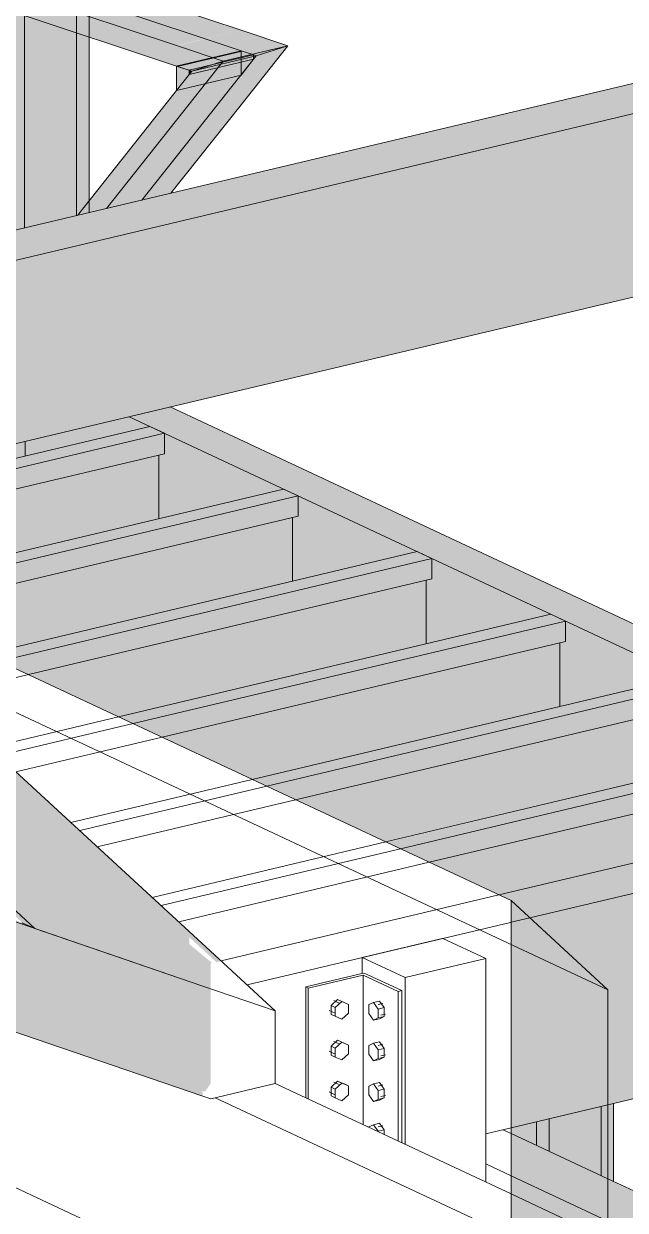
# Model space of a CAD drawing. Header units: inches. Extents: x -8719 to -3484, y -2874 to 4085.
# Drawn here: x -6684.4 to -6642.7, y -2167.9 to -2085.6 of the extents above; entities that cross this region are included whole.
import ezdxf

# ---------------------------------------------------------------- set-up
doc = ezdxf.new("R2010")
doc.units = ezdxf.units.IN
doc.header["$MEASUREMENT"] = 0
for name, color, linetype, lineweight in [('A-GLAZ-CWMG', 51, 'Continuous', 9), ('I-WALL', 2, 'Continuous', 13), ('S-BEAM', 12, 'Continuous', 9), ('S-BEAM-1', 63, 'Continuous', 9), ('S-BEAM-2', 143, 'Continuous', 9), ('S-BEAM-3', 193, 'Continuous', 9), ('S-COLS', 52, 'Continuous', 9), ('S-FSTN', 2, 'Continuous', 9)]:
    doc.layers.add(name, color=color, linetype=linetype, lineweight=lineweight)
doc.layers.add('A-GLAZ-CWMG-1', color=13, linetype='Continuous', lineweight=9, transparency=0.4)
doc.layers.add('I-WALL-1', color=2, linetype='Continuous', lineweight=13, transparency=0.4)

# ---------------------------------------------------------------- blocks, each defined once
blk = doc.blocks.new('Dimension Lumber - GLULAM - 5_125 in_ x 15 in_-2000023-STRUCTURAL - 3D')
at = {"layer": 'S-BEAM-1'}
h = blk.add_hatch(color=256, dxfattribs=at)
h.paths.add_polyline_path([(-5296.228, -2238.933), (-5292.053, -2237.943), (-5338.313, -2216.301), (-5342.487, -2217.292), (-5307.236, -2233.783)], flags=0)
h.paths.add_polyline_path([(-5365.687, -2206.438), (-5361.512, -2205.448), (-5446.357, -2165.755), (-5446.357, -2168.699), (-5377.361, -2200.977)], flags=0)
at = {"layer": 'S-BEAM'}
for p, q in [((-5453.077, -2162.611), (-5453.635, -2162.35)), ((-5446.357, -2165.755), (-5453.077, -2162.611)), ((-5454.837, -2164.731), (-5453.077, -2165.555)), ((-5453.077, -2165.555), (-5446.357, -2168.699)), ((-5361.512, -2205.448), (-5446.357, -2165.755))]:
    blk.add_line(p, q, dxfattribs=at)
blk = doc.blocks.new('Dimension Lumber - GLULAM - 5_125 in_ x 13_5 in_-2274259-STRUCTURAL - 3D')
at = {"layer": 'S-BEAM-1'}
h = blk.add_hatch(color=256, dxfattribs=at)
h.paths.add_polyline_path([(-5527.678, -2111.549), (-5527.171, -2111.429), (-5528.982, -2109.763), (-5530.651, -2110.159)], flags=0)
h.paths.add_polyline_path([(-5518.139, -2109.286), (-5373.875, -2075.063), (-5376.848, -2073.672), (-5519.95, -2107.62)], flags=0)
h = blk.add_hatch(color=256, dxfattribs=at)
h.paths.add_polyline_path([(-5507.142, -2119.406), (-5373.875, -2087.792), (-5373.875, -2075.063), (-5518.139, -2109.286), (-5510.033, -2116.746)], flags=0)
h.paths.add_polyline_path([(-5526.38, -2112.156), (-5527.171, -2111.429), (-5527.678, -2111.549)], flags=0)
at = {"layer": 'S-BEAM'}
for p, q in [((-5376.848, -2073.672), (-5519.95, -2107.62)), ((-5518.139, -2109.286), (-5373.875, -2075.063)), ((-5373.875, -2087.792), (-5507.142, -2119.406))]:
    blk.add_line(p, q, dxfattribs=at)
blk = doc.blocks.new('Rectangular Mullion - Stud - Base_Head-1967571-STRUCTURAL - 3D')
at = {"layer": 'A-GLAZ-CWMG-1'}
for points in [[(-5476.31, -2087.115), (-5471.829, -2086.052), (-5483.247, -2082.257), (-5483.175, -2083.7), (-5482.377, -2083.966), (-5482.377, -2085.098), (-5479.507, -2086.052)], [(-5476.31, -2088.534), (-5476.239, -2088.517), (-5476.31, -2087.115), (-5482.377, -2085.098), (-5482.377, -2086.517), (-5476.943, -2088.323)], [(-5476.239, -2088.517), (-5471.758, -2087.471), (-5471.829, -2086.052), (-5476.309, -2087.132), (-5476.255, -2088.195)]]:
    blk.add_hatch(color=256, dxfattribs=at).paths.add_polyline_path(points, flags=0)
at = {"layer": 'A-GLAZ-CWMG'}
for p, q in [((-5471.829, -2086.052), (-5483.247, -2082.257)), ((-5487.727, -2083.32), (-5476.31, -2087.115)), ((-5483.175, -2083.7), (-5474.321, -2086.643)), ((-5487.655, -2084.763), (-5476.237, -2088.558)), ((-5474.321, -2086.643), (-5471.757, -2087.495))]:
    blk.add_line(p, q, dxfattribs=at)
blk = doc.blocks.new('Rectangular Mullion - Stud - Vertical-1967713-STRUCTURAL - 3D')
at = {"layer": 'A-GLAZ-CWMG-1'}
for points in [[(-5476.31, -2090.226), (-5471.802, -2089.129), (-5470.959, -2088.066), (-5475.439, -2089.129), (-5476.237, -2090.135)], [(-5475.439, -2088.823), (-5473.87, -2088.451), (-5472.519, -2088.066), (-5471.072, -2087.723), (-5471.829, -2087.512), (-5476.237, -2088.558), (-5475.552, -2088.786)], [(-5475.237, -2088.884), (-5470.959, -2087.869), (-5470.959, -2087.76), (-5474.208, -2088.558), (-5475.046, -2088.823)], [(-5473.87, -2088.451), (-5470.959, -2087.76), (-5471.072, -2087.723), (-5473.061, -2088.195)], [(-5476.237, -2088.558), (-5476.28, -2088.527), (-5476.31, -2088.534)], [(-5476.31, -2090.226), (-5475.439, -2089.129), (-5475.439, -2088.823), (-5476.31, -2088.575), (-5476.31, -2089.962)], [(-5475.439, -2089.129), (-5475.249, -2088.887), (-5475.439, -2088.823), (-5475.439, -2088.948)]]:
    blk.add_hatch(color=256, dxfattribs=at).paths.add_polyline_path(points, flags=0)
h = blk.add_hatch(color=256, dxfattribs=at)
h.paths.add_polyline_path([(-5475.439, -2089.129), (-5470.959, -2088.066), (-5470.959, -2087.869), (-5475.249, -2088.889)], flags=0)
h.paths.add_polyline_path([(-5475.249, -2088.887), (-5475.046, -2088.823), (-5474.322, -2088.558), (-5475.439, -2088.823)], flags=0)
at = {"layer": 'A-GLAZ-CWMG'}
for p, q in [((-5476.239, -2088.517), (-5471.829, -2087.471)), ((-5471.757, -2087.495), (-5476.237, -2088.558)), ((-5475.439, -2089.129), (-5470.959, -2088.066)), ((-5470.959, -2087.76), (-5473.87, -2088.451)), ((-5471.829, -2087.471), (-5471.757, -2087.495)), ((-5471.829, -2087.512), (-5471.829, -2087.903)), ((-5471.829, -2087.903), (-5471.829, -2088.075)), ((-5470.959, -2088.066), (-5471.829, -2089.163)), ((-5471.829, -2088.075), (-5471.829, -2089.163)), ((-5471.757, -2087.495), (-5471.072, -2087.723)), ((-5471.072, -2087.723), (-5470.959, -2087.76)), ((-5470.959, -2087.869), (-5470.959, -2087.76)), ((-5470.959, -2088.066), (-5470.959, -2087.869)), ((-5476.31, -2088.534), (-5476.239, -2088.517)), ((-5476.237, -2088.558), (-5476.31, -2088.534)), ((-5476.31, -2088.534), (-5476.31, -2090.226)), ((-5475.439, -2088.823), (-5476.237, -2088.558)), ((-5473.874, -2088.452), (-5475.439, -2088.823)), ((-5475.439, -2088.823), (-5475.439, -2089.129)), ((-5476.31, -2090.226), (-5475.439, -2089.129)), ((-5471.829, -2089.163), (-5476.31, -2090.226))]:
    blk.add_line(p, q, dxfattribs=at)
blk = doc.blocks.new('Rectangular Mullion - Stud - Vertical-1967714-STRUCTURAL - 3D')
at = {"layer": 'A-GLAZ-CWMG-1'}
for points in [[(-5486.857, -2085.028), (-5482.377, -2083.966), (-5483.247, -2083.717), (-5487.655, -2084.763)], [(-5487.655, -2084.763), (-5487.657, -2084.722), (-5487.727, -2084.739)], [(-5487.727, -2099.976), (-5486.857, -2099.769), (-5486.857, -2085.028), (-5487.727, -2084.78), (-5487.727, -2094.999)], [(-5486.857, -2099.769), (-5483.189, -2098.899), (-5482.377, -2097.875), (-5482.377, -2086.517), (-5486.857, -2085.028), (-5486.857, -2094.943)]]:
    blk.add_hatch(color=256, dxfattribs=at).paths.add_polyline_path(points, flags=0)
h = blk.add_hatch(color=256, dxfattribs=at)
h.paths.add_polyline_path([(-5483.189, -2098.899), (-5482.377, -2098.707), (-5482.377, -2097.875), (-5482.548, -2098.091)], flags=0)
h.paths.add_polyline_path([(-5482.377, -2086.517), (-5482.377, -2083.966), (-5486.857, -2085.028), (-5482.548, -2086.46)], flags=0)
at = {"layer": 'A-GLAZ-CWMG'}
for p, q in [((-5487.657, -2084.722), (-5483.247, -2083.676)), ((-5483.175, -2083.7), (-5487.655, -2084.763)), ((-5482.377, -2083.966), (-5486.857, -2085.028)), ((-5483.247, -2083.676), (-5483.175, -2083.7)), ((-5483.247, -2083.717), (-5483.247, -2086.228)), ((-5483.175, -2083.7), (-5482.377, -2083.966)), ((-5482.377, -2086.517), (-5482.377, -2083.966)), ((-5487.727, -2084.739), (-5487.657, -2084.722)), ((-5487.655, -2084.763), (-5487.727, -2084.739)), ((-5487.727, -2084.739), (-5487.727, -2099.976)), ((-5486.857, -2085.028), (-5487.655, -2084.763)), ((-5486.857, -2085.028), (-5486.857, -2099.769)), ((-5483.247, -2086.228), (-5483.247, -2098.913)), ((-5482.377, -2097.875), (-5482.377, -2086.517)), ((-5482.377, -2098.707), (-5482.377, -2097.875))]:
    blk.add_line(p, q, dxfattribs=at)
blk = doc.blocks.new('Rectangular Mullion - Stud - Vertical-1967717-STRUCTURAL - 3D')
at = {"layer": 'A-GLAZ-CWMG-1'}
for points in [[(-5471.829, -2091.228), (-5468.58, -2087.132), (-5470.959, -2087.869), (-5470.959, -2088.066), (-5471.829, -2089.163), (-5474.292, -2089.747), (-5474.926, -2090.547), (-5472.463, -2089.962), (-5472.331, -2090.226)], [(-5476.943, -2091.025), (-5474.926, -2090.547), (-5474.292, -2089.747), (-5476.31, -2090.226)]]:
    blk.add_hatch(color=256, dxfattribs=at).paths.add_polyline_path(points, flags=0)
at = {"layer": 'A-GLAZ-CWMG'}
for p, q in [((-5468.58, -2087.132), (-5473.061, -2088.195)), ((-5468.58, -2087.132), (-5471.829, -2091.228)), ((-5470.767, -2087.824), (-5468.58, -2087.132)), ((-5473.061, -2088.195), (-5476.31, -2092.29)), ((-5475.247, -2088.887), (-5470.767, -2087.824)), ((-5473.061, -2088.195), (-5475.247, -2088.887)), ((-5472.463, -2089.962), (-5470.767, -2087.824)), ((-5475.247, -2088.887), (-5476.943, -2091.025))]:
    blk.add_line(p, q, dxfattribs=at)
blk = doc.blocks.new('Rectangular Mullion - Stud - Vertical-1967718-STRUCTURAL - 3D')
at = {"layer": 'A-GLAZ-CWMG-1'}
for points in [[(-5476.31, -2092.29), (-5471.829, -2091.228), (-5472.463, -2089.962), (-5476.943, -2091.025), (-5476.842, -2091.228)], [(-5482.377, -2098.707), (-5481.172, -2098.421), (-5476.31, -2092.29), (-5476.943, -2091.025), (-5482.377, -2097.875)], [(-5481.172, -2098.421), (-5476.692, -2097.358), (-5471.829, -2091.228), (-5476.31, -2092.29), (-5476.943, -2093.09)]]:
    blk.add_hatch(color=256, dxfattribs=at).paths.add_polyline_path(points, flags=0)
at = {"layer": 'A-GLAZ-CWMG'}
for p, q in [((-5473.847, -2091.706), (-5472.463, -2089.962)), ((-5476.943, -2091.025), (-5483.189, -2098.899)), ((-5471.829, -2091.228), (-5476.692, -2097.358)), ((-5476.31, -2092.29), (-5481.172, -2098.421)), ((-5478.709, -2097.837), (-5473.847, -2091.706))]:
    blk.add_line(p, q, dxfattribs=at)
blk = doc.blocks.new('Rectangular Mullion - Stud - Base_Head-1967578-STRUCTURAL - 3D')
at = {"layer": 'A-GLAZ-CWMG-1'}
for points in [[(-5471.072, -2087.723), (-5468.632, -2087.115), (-5471.829, -2086.052), (-5471.757, -2087.495), (-5471.314, -2087.642)], [(-5470.959, -2087.869), (-5470.568, -2087.76), (-5468.58, -2087.132), (-5471.072, -2087.723), (-5470.959, -2087.76)]]:
    blk.add_hatch(color=256, dxfattribs=at).paths.add_polyline_path(points, flags=0)
at = {"layer": 'A-GLAZ-CWMG'}
for p, q in [((-5468.58, -2087.132), (-5471.829, -2086.052)), ((-5476.31, -2087.115), (-5473.061, -2088.195)), ((-5473.061, -2088.195), (-5468.58, -2087.132)), ((-5468.58, -2087.132), (-5470.769, -2087.824)), ((-5475.249, -2088.887), (-5473.061, -2088.195)), ((-5470.769, -2087.824), (-5475.247, -2088.886)), ((-5471.757, -2087.495), (-5471.072, -2087.723)), ((-5471.072, -2087.723), (-5470.769, -2087.824)), ((-5476.237, -2088.558), (-5475.249, -2088.887))]:
    blk.add_line(p, q, dxfattribs=at)
blk = doc.blocks.new('Rectangular Mullion - Stud - Vertical-V227-STRUCTURAL - 3D')
at = {"layer": 'A-GLAZ-CWMG-1'}
h = blk.add_hatch(color=256, dxfattribs=at)
h.paths.add_polyline_path([(-5449.621, -2226.35), (-5446.357, -2225.575), (-5446.357, -2182.96), (-5449.621, -2181.485), (-5449.621, -2225.073)], flags=0)
h.paths.add_polyline_path([(-5446.357, -2165.755), (-5446.357, -2160.623), (-5450.439, -2161.592), (-5450.439, -2163.846), (-5446.753, -2165.57)], flags=0)
h = blk.add_hatch(color=256, dxfattribs=at)
h.paths.add_polyline_path([(-5446.357, -2225.575), (-5445.958, -2225.481), (-5445.958, -2183.146), (-5446.357, -2182.96), (-5446.357, -2225.293)], flags=0)
h.paths.add_polyline_path([(-5445.958, -2165.942), (-5445.958, -2160.529), (-5446.357, -2160.623), (-5446.357, -2165.755)], flags=0)
for points in [[(-5450.439, -2163.846), (-5450.439, -2161.592), (-5451.309, -2161.798), (-5451.309, -2163.439)], [(-5451.309, -2226.75), (-5450.439, -2226.544), (-5450.439, -2181.679), (-5451.309, -2181.885), (-5451.309, -2226.135)], [(-5450.439, -2226.544), (-5449.621, -2226.35), (-5449.621, -2181.485), (-5450.439, -2181.679), (-5450.439, -2225.073)]]:
    blk.add_hatch(color=256, dxfattribs=at).paths.add_polyline_path(points, flags=0)
at = {"layer": 'A-GLAZ-CWMG'}
for p, q in [((-5445.958, -2165.942), (-5445.958, -2160.529)), ((-5446.828, -2160.735), (-5446.828, -2165.534)), ((-5451.309, -2161.798), (-5451.309, -2163.439)), ((-5450.439, -2161.592), (-5450.439, -2163.846)), ((-5451.309, -2181.885), (-5451.309, -2226.75)), ((-5450.439, -2181.679), (-5450.439, -2226.544)), ((-5446.828, -2182.739), (-5446.828, -2225.687)), ((-5445.958, -2225.481), (-5445.958, -2183.146))]:
    blk.add_line(p, q, dxfattribs=at)
blk = doc.blocks.new('LVL-Laminated Veneer Lumber - _2_-1 3_4_ x 9 1_2_ LVL-2071337-STRUCTURAL - 3D')
at = {"layer": 'S-BEAM-1'}
h = blk.add_hatch(color=256, dxfattribs=at)
h.paths.add_polyline_path([(-5418.374, -2149.061), (-5418.374, -2142.932), (-5418.773, -2143.026), (-5418.773, -2148.874), (-5418.477, -2149.012)], flags=0)
h.paths.add_polyline_path([(-5431.135, -2141.656), (-5422.471, -2139.601), (-5430.736, -2135.734), (-5430.736, -2137.148), (-5431.135, -2137.243), (-5431.135, -2141.517)], flags=0)
h.paths.add_polyline_path([(-5421.854, -2141.627), (-5419.389, -2141.043), (-5421.455, -2140.076), (-5421.455, -2141.49), (-5421.854, -2141.585)], flags=0)
h.paths.add_polyline_path([(-5440.416, -2137.315), (-5431.751, -2135.259), (-5440.017, -2131.392), (-5440.017, -2132.806), (-5440.416, -2132.901), (-5440.416, -2136.726)], flags=0)
h.paths.add_polyline_path([(-5449.697, -2132.973), (-5441.032, -2130.917), (-5449.298, -2127.05), (-5449.298, -2128.465), (-5449.697, -2128.559), (-5449.697, -2132.384)], flags=0)
h.paths.add_polyline_path([(-5458.978, -2128.631), (-5450.313, -2126.575), (-5458.579, -2122.708), (-5458.579, -2124.123), (-5458.978, -2124.217), (-5458.978, -2128.042)], flags=0)
h.paths.add_polyline_path([(-5468.259, -2124.289), (-5459.594, -2122.233), (-5467.86, -2118.366), (-5467.86, -2119.781), (-5468.259, -2119.875), (-5468.259, -2123.7)], flags=0)
h.paths.add_polyline_path([(-5477.54, -2119.947), (-5468.875, -2117.892), (-5477.141, -2114.025), (-5477.141, -2115.439), (-5477.54, -2115.534), (-5477.54, -2119.359)], flags=0)
h.paths.add_polyline_path([(-5486.821, -2115.605), (-5478.156, -2113.55), (-5479.602, -2112.873), (-5486.821, -2114.586), (-5486.821, -2115.017)], flags=0)
blk.add_hatch(color=256, dxfattribs=at).paths.add_polyline_path([(-5418.374, -2141.517), (-5415.523, -2140.841), (-5476.751, -2112.197), (-5479.602, -2112.873), (-5418.773, -2141.331)], flags=0)
at = {"layer": 'S-BEAM'}
for p, q in [((-5479.602, -2112.873), (-5418.374, -2141.517)), ((-5415.523, -2140.841), (-5476.751, -2112.197))]:
    blk.add_line(p, q, dxfattribs=at)
blk = doc.blocks.new('Dimension Lumber - GLULAM - 5_125 in_ x 15 in_-2273031-STRUCTURAL - 3D')
at = {"layer": 'S-BEAM-1'}
h = blk.add_hatch(color=256, dxfattribs=at)
h.paths.add_polyline_path([(-5619.809, -2187.51), (-5619.809, -2185.414), (-5622.782, -2186.119)], flags=0)
h.paths.add_polyline_path([(-5611.236, -2185.476), (-5539.977, -2168.572), (-5540.839, -2166.68), (-5611.236, -2183.38), (-5611.236, -2184.818)], flags=0)
h.paths.add_polyline_path([(-5451.775, -2147.648), (-5431.285, -2142.787), (-5434.258, -2141.396), (-5453.913, -2146.059), (-5453.077, -2146.45)], flags=0)
h = blk.add_hatch(color=256, dxfattribs=at)
h.paths.add_polyline_path([(-5603.609, -2197.928), (-5534.113, -2181.442), (-5539.977, -2168.572), (-5611.236, -2185.476), (-5611.236, -2186.478), (-5610.136, -2186.217), (-5609.954, -2186.302), (-5609.954, -2195.871), (-5604.226, -2194.512), (-5603.211, -2194.987), (-5603.211, -2196.401), (-5603.609, -2196.496)], flags=0)
h.paths.add_polyline_path([(-5446.357, -2160.623), (-5431.285, -2157.048), (-5431.285, -2142.787), (-5451.775, -2147.648), (-5446.357, -2152.634)], flags=0)
at = {"layer": 'S-BEAM'}
for p, q in [((-5434.258, -2141.396), (-5453.913, -2146.059)), ((-5451.775, -2147.648), (-5431.285, -2142.787)), ((-5453.913, -2146.059), (-5473.207, -2150.636)), ((-5471.396, -2152.302), (-5453.12, -2147.967)), ((-5453.077, -2147.957), (-5451.775, -2147.648)), ((-5431.285, -2157.048), (-5446.357, -2160.623)), ((-5446.357, -2160.623), (-5453.077, -2162.218)), ((-5453.077, -2162.218), (-5454.837, -2162.635))]:
    blk.add_line(p, q, dxfattribs=at)
blk = doc.blocks.new('Plywood Web Joist - 9 1_2_ TJI110 _ 16_ O_C_-2020597-STRUCTURAL - 3D')
at = {"layer": 'S-BEAM-2'}
h = blk.add_hatch(color=256, dxfattribs=at)
h.paths.add_polyline_path([(-5666.198, -2157.417), (-5659.854, -2152.24), (-5666.198, -2153.745), (-5666.198, -2156.845)], flags=0)
h.paths.add_polyline_path([(-5650.415, -2154.414), (-5643.135, -2152.687), (-5643.135, -2148.474), (-5646.282, -2151.042)], flags=0)
h.paths.add_polyline_path([(-5630.32, -2149.647), (-5627.101, -2148.884), (-5627.101, -2145.158), (-5628.254, -2146.765)], flags=0)
h.paths.add_polyline_path([(-5638.723, -2148.459), (-5637.659, -2146.975), (-5638.723, -2147.227)], flags=0)
h.paths.add_polyline_path([(-5622.689, -2147.837), (-5619.809, -2147.154), (-5619.809, -2142.74), (-5622.689, -2143.423), (-5622.689, -2145.445)], flags=0)
h.paths.add_polyline_path([(-5611.236, -2145.12), (-5611.068, -2145.08), (-5611.068, -2140.666), (-5611.236, -2140.706), (-5611.236, -2142.728)], flags=0)
h.paths.add_polyline_path([(-5606.655, -2144.033), (-5605.719, -2143.811), (-5602.69, -2141.34), (-5605.247, -2139.286), (-5606.655, -2139.62), (-5606.655, -2141.642)], flags=0)
h.paths.add_polyline_path([(-5601.095, -2140.038), (-5598.093, -2137.588), (-5602.764, -2138.697), (-5601.843, -2139.436)], flags=0)
h.paths.add_polyline_path([(-5582.218, -2138.236), (-5579.068, -2137.489), (-5579.068, -2133.075), (-5581.027, -2133.54), (-5585.119, -2136.879)], flags=0)
h.paths.add_polyline_path([(-5573.718, -2136.22), (-5567.65, -2134.78), (-5567.65, -2130.367), (-5573.718, -2131.806), (-5573.718, -2133.828)], flags=0)
h.paths.add_polyline_path([(-5562.3, -2133.511), (-5559.276, -2132.794), (-5562.3, -2131.379)], flags=0)
h.paths.add_polyline_path([(-5505.212, -2119.968), (-5499.145, -2118.529), (-5499.145, -2117.509), (-5505.212, -2118.949), (-5505.212, -2119.813)], flags=0)
h.paths.add_polyline_path([(-5492.173, -2116.875), (-5486.821, -2115.605), (-5486.821, -2114.586), (-5491.177, -2115.619), (-5492.07, -2116.746)], flags=0)
at = {"layer": 'S-BEAM'}
blk.add_line((-5486.821, -2114.586), (-5486.821, -2115.605), dxfattribs=at)
blk = doc.blocks.new('Plywood Web Joist - 9 1_2_ TJI110 _ 16_ O_C_-V239-STRUCTURAL - 3D')
at = {"layer": 'S-BEAM-2'}
h = blk.add_hatch(color=256, dxfattribs=at)
h.paths.add_polyline_path([(-5651.651, -2155.423), (-5643.135, -2153.403), (-5643.135, -2152.687), (-5650.415, -2154.414)], flags=0)
h.paths.add_polyline_path([(-5630.938, -2150.51), (-5627.101, -2149.599), (-5627.101, -2148.884), (-5630.32, -2149.647), (-5630.474, -2149.862)], flags=0)
h.paths.add_polyline_path([(-5622.689, -2148.553), (-5619.809, -2147.869), (-5619.809, -2147.154), (-5622.689, -2147.837)], flags=0)
h.paths.add_polyline_path([(-5611.236, -2145.836), (-5611.068, -2145.796), (-5611.068, -2145.08), (-5611.236, -2145.12)], flags=0)
h.paths.add_polyline_path([(-5606.655, -2144.575), (-5605.719, -2143.811), (-5606.655, -2144.033)], flags=0)
h.paths.add_polyline_path([(-5589.89, -2140.772), (-5579.068, -2138.205), (-5579.068, -2137.489), (-5588.653, -2139.763)], flags=0)
h.paths.add_polyline_path([(-5573.718, -2136.935), (-5567.65, -2135.496), (-5567.65, -2134.78), (-5573.718, -2136.22)], flags=0)
h.paths.add_polyline_path([(-5562.3, -2134.227), (-5558.261, -2133.268), (-5559.276, -2132.794), (-5562.3, -2133.511)], flags=0)
h.paths.add_polyline_path([(-5505.212, -2120.684), (-5499.37, -2119.298), (-5499.145, -2119.014), (-5499.145, -2118.529), (-5505.212, -2120.016)], flags=0)
h.paths.add_polyline_path([(-5492.872, -2117.757), (-5477.141, -2114.025), (-5478.156, -2113.55), (-5492.173, -2116.875)], flags=0)
h = blk.add_hatch(color=256, dxfattribs=at)
h.paths.add_polyline_path([(-5654.095, -2157.417), (-5643.312, -2154.859), (-5643.135, -2154.613), (-5643.135, -2153.403), (-5651.651, -2155.423), (-5653.202, -2156.689)], flags=0)
h.paths.add_polyline_path([(-5632.16, -2152.214), (-5627.101, -2151.014), (-5627.101, -2149.599), (-5630.938, -2150.51), (-5631.713, -2151.591)], flags=0)
h.paths.add_polyline_path([(-5622.689, -2149.967), (-5619.809, -2149.284), (-5619.809, -2147.869), (-5622.689, -2148.553), (-5622.689, -2149.45)], flags=0)
h.paths.add_polyline_path([(-5611.236, -2147.25), (-5611.068, -2147.21), (-5611.068, -2145.796), (-5611.236, -2145.836), (-5611.236, -2146.733)], flags=0)
h.paths.add_polyline_path([(-5590.622, -2142.36), (-5584.054, -2140.802), (-5584.054, -2139.387), (-5589.89, -2140.772), (-5590.622, -2141.369), (-5590.622, -2141.843)], flags=0)
h.paths.add_polyline_path([(-5579.197, -2139.649), (-5579.068, -2139.619), (-5579.068, -2138.205), (-5581.203, -2138.711), (-5579.59, -2139.466)], flags=0)
h.paths.add_polyline_path([(-5572.365, -2138.029), (-5567.65, -2136.91), (-5567.65, -2135.496), (-5573.718, -2136.935), (-5573.718, -2137.396), (-5573.098, -2137.686)], flags=0)
h.paths.add_polyline_path([(-5562.3, -2135.641), (-5556.255, -2134.207), (-5558.261, -2133.268), (-5562.3, -2134.227), (-5562.3, -2135.124)], flags=0)
h.paths.add_polyline_path([(-5504.421, -2121.911), (-5500.752, -2121.04), (-5499.37, -2119.298), (-5505.212, -2120.684), (-5505.212, -2121.183), (-5504.868, -2121.5)], flags=0)
h.paths.add_polyline_path([(-5494.254, -2119.499), (-5477.141, -2115.439), (-5477.141, -2114.025), (-5492.872, -2117.757), (-5494.143, -2119.359)], flags=0)
h = blk.add_hatch(color=256, dxfattribs=at)
h.paths.add_polyline_path([(-5662.866, -2165.346), (-5659.169, -2164.468), (-5659.169, -2161.557), (-5661.197, -2163.212), (-5662.534, -2164.921)], flags=0)
h.paths.add_polyline_path([(-5654.757, -2163.422), (-5648.364, -2161.905), (-5643.312, -2154.859), (-5654.095, -2157.417), (-5654.757, -2157.957), (-5654.757, -2162.497)], flags=0)
h.paths.add_polyline_path([(-5637.212, -2159.26), (-5627.101, -2156.861), (-5627.101, -2151.014), (-5632.16, -2152.214), (-5636.805, -2158.693)], flags=0)
h.paths.add_polyline_path([(-5622.689, -2155.814), (-5619.809, -2155.131), (-5619.809, -2149.284), (-5622.689, -2149.967), (-5622.689, -2154.889)], flags=0)
h.paths.add_polyline_path([(-5602.437, -2151.01), (-5595.034, -2149.254), (-5595.034, -2147.493), (-5596.592, -2146.241), (-5599.363, -2148.502)], flags=0)
h.paths.add_polyline_path([(-5611.236, -2148.313), (-5611.068, -2148.176), (-5611.068, -2147.21), (-5611.236, -2147.25)], flags=0)
h.paths.add_polyline_path([(-5590.622, -2148.207), (-5584.453, -2146.744), (-5584.453, -2140.896), (-5590.622, -2142.36), (-5590.622, -2147.572)], flags=0)
h.paths.add_polyline_path([(-5567.65, -2140.234), (-5567.65, -2136.91), (-5572.365, -2138.029), (-5567.671, -2140.224)], flags=0)
h.paths.add_polyline_path([(-5562.3, -2140.055), (-5556.233, -2138.615), (-5556.255, -2134.207), (-5562.3, -2135.641), (-5562.3, -2139.436)], flags=0)
h.paths.add_polyline_path([(-5579.068, -2139.71), (-5579.068, -2139.619), (-5579.197, -2139.649)], flags=0)
h.paths.add_polyline_path([(-5498.567, -2124.935), (-5477.54, -2119.947), (-5477.54, -2115.534), (-5494.254, -2119.499), (-5496.424, -2122.233)], flags=0)
h.paths.add_polyline_path([(-5502.549, -2123.306), (-5500.752, -2121.04), (-5504.421, -2121.911), (-5503.274, -2122.966)], flags=0)
at = {"layer": 'S-BEAM'}
for p, q in [((-5492.173, -2116.875), (-5478.156, -2113.55)), ((-5478.156, -2113.55), (-5477.141, -2114.025)), ((-5477.141, -2114.025), (-5492.872, -2117.757)), ((-5477.141, -2114.025), (-5477.141, -2115.439)), ((-5494.254, -2119.499), (-5477.141, -2115.439)), ((-5477.54, -2115.534), (-5477.54, -2119.947))]:
    blk.add_line(p, q, dxfattribs=at)
blk = doc.blocks.new('Plywood Web Joist - 9 1_2_ TJI110 _ 16_ O_C_-2020598-STRUCTURAL - 3D')
at = {"layer": 'S-BEAM-2'}
h = blk.add_hatch(color=256, dxfattribs=at)
h.paths.add_polyline_path([(-5562.3, -2140.77), (-5556.233, -2139.331), (-5556.233, -2138.615), (-5562.3, -2140.055)], flags=0)
h.paths.add_polyline_path([(-5497.882, -2125.489), (-5467.86, -2118.366), (-5468.875, -2117.892), (-5498.567, -2124.935), (-5498.702, -2125.105)], flags=0)
h = blk.add_hatch(color=256, dxfattribs=at)
h.paths.add_polyline_path([(-5562.3, -2142.185), (-5556.233, -2140.745), (-5556.233, -2139.331), (-5562.3, -2140.77), (-5562.3, -2141.77)], flags=0)
h.paths.add_polyline_path([(-5495.876, -2126.427), (-5467.86, -2119.781), (-5467.86, -2118.366), (-5497.882, -2125.489), (-5496.465, -2126.152)], flags=0)
h = blk.add_hatch(color=256, dxfattribs=at)
h.paths.add_polyline_path([(-5556.824, -2145.299), (-5556.233, -2145.159), (-5556.233, -2140.745), (-5562.3, -2142.185), (-5562.3, -2142.737), (-5557.124, -2145.159)], flags=0)
h.paths.add_polyline_path([(-5489.617, -2129.356), (-5468.259, -2124.289), (-5468.259, -2119.875), (-5495.876, -2126.427), (-5492.32, -2128.091)], flags=0)
at = {"layer": 'S-BEAM'}
for p, q in [((-5498.567, -2124.935), (-5468.875, -2117.892)), ((-5467.86, -2118.366), (-5497.882, -2125.489)), ((-5468.875, -2117.892), (-5467.86, -2118.366)), ((-5467.86, -2118.366), (-5467.86, -2119.781)), ((-5495.876, -2126.427), (-5467.86, -2119.781)), ((-5468.259, -2119.875), (-5468.259, -2124.289))]:
    blk.add_line(p, q, dxfattribs=at)
blk = doc.blocks.new('Plywood Web Joist - 9 1_2_ TJI110 _ 16_ O_C_-V240-STRUCTURAL - 3D')
at = {"layer": 'S-BEAM-2'}
h = blk.add_hatch(color=256, dxfattribs=at)
h.paths.add_polyline_path([(-5556.233, -2145.575), (-5556.233, -2145.159), (-5556.824, -2145.299)], flags=0)
h.paths.add_polyline_path([(-5488.602, -2129.831), (-5458.579, -2122.708), (-5459.594, -2122.233), (-5489.617, -2129.356)], flags=0)
h = blk.add_hatch(color=256, dxfattribs=at)
h.paths.add_polyline_path([(-5550.883, -2146.02), (-5550.313, -2145.885), (-5550.883, -2144.635), (-5550.883, -2145.503)], flags=0)
h.paths.add_polyline_path([(-5486.596, -2130.769), (-5458.579, -2124.123), (-5458.579, -2122.708), (-5488.602, -2129.831), (-5487.329, -2130.426)], flags=0)
h = blk.add_hatch(color=256, dxfattribs=at)
h.paths.add_polyline_path([(-5548.889, -2149.011), (-5550.313, -2145.885), (-5550.883, -2146.02), (-5550.883, -2148.078), (-5549.321, -2148.809)], flags=0)
h.paths.add_polyline_path([(-5480.336, -2133.697), (-5458.978, -2128.631), (-5458.978, -2124.217), (-5486.596, -2130.769), (-5482.548, -2132.662)], flags=0)
at = {"layer": 'S-BEAM'}
for p, q in [((-5489.617, -2129.356), (-5459.594, -2122.233)), ((-5458.579, -2122.708), (-5488.602, -2129.831)), ((-5459.594, -2122.233), (-5458.579, -2122.708)), ((-5458.579, -2122.708), (-5458.579, -2124.123)), ((-5486.596, -2130.769), (-5458.579, -2124.123)), ((-5458.978, -2124.217), (-5458.978, -2128.631)), ((-5493.115, -2132.315), (-5486.596, -2130.769))]:
    blk.add_line(p, q, dxfattribs=at)
blk = doc.blocks.new('Plywood Web Joist - 9 1_2_ TJI110 _ 16_ O_C_-V241-STRUCTURAL - 3D')
at = {"layer": 'S-BEAM-2'}
for points in [[(-5479.321, -2134.172), (-5449.298, -2127.05), (-5450.313, -2126.575), (-5480.336, -2133.697)], [(-5477.315, -2135.111), (-5449.298, -2128.465), (-5449.298, -2127.05), (-5479.321, -2134.172), (-5478.048, -2134.768)], [(-5471.055, -2138.039), (-5449.697, -2132.973), (-5449.697, -2128.559), (-5477.315, -2135.111)]]:
    blk.add_hatch(color=256, dxfattribs=at).paths.add_polyline_path(points, flags=0)
at = {"layer": 'S-BEAM'}
for p, q in [((-5480.336, -2133.697), (-5450.313, -2126.575)), ((-5450.313, -2126.575), (-5449.298, -2127.05)), ((-5449.298, -2127.05), (-5479.321, -2134.172)), ((-5449.298, -2127.05), (-5449.298, -2128.465)), ((-5477.315, -2135.111), (-5449.298, -2128.465)), ((-5449.697, -2128.559), (-5449.697, -2132.973)), ((-5489.302, -2135.824), (-5480.336, -2133.697)), ((-5479.321, -2134.172), (-5488.683, -2136.394)), ((-5487.462, -2137.518), (-5477.315, -2135.111))]:
    blk.add_line(p, q, dxfattribs=at)
blk = doc.blocks.new('Plywood Web Joist - 9 1_2_ TJI110 _ 16_ O_C_-V242-STRUCTURAL - 3D')
at = {"layer": 'S-BEAM-2'}
for points in [[(-5470.04, -2138.514), (-5440.017, -2131.392), (-5441.032, -2130.917), (-5471.055, -2138.039)], [(-5468.034, -2139.453), (-5440.017, -2132.806), (-5440.017, -2131.392), (-5470.04, -2138.514), (-5468.068, -2139.436)], [(-5461.774, -2142.381), (-5440.416, -2137.315), (-5440.416, -2132.901), (-5468.034, -2139.453), (-5462.726, -2141.936)]]:
    blk.add_hatch(color=256, dxfattribs=at).paths.add_polyline_path(points, flags=0)
at = {"layer": 'S-BEAM'}
for p, q in [((-5471.055, -2138.039), (-5441.032, -2130.917)), ((-5440.017, -2131.392), (-5470.04, -2138.514)), ((-5468.034, -2139.453), (-5440.017, -2132.806)), ((-5483.649, -2141.027), (-5471.055, -2138.039)), ((-5470.04, -2138.514), (-5483.03, -2141.596)), ((-5481.808, -2142.72), (-5468.034, -2139.453))]:
    blk.add_line(p, q, dxfattribs=at)
blk = doc.blocks.new('Plywood Web Joist - 9 1_2_ TJI110 _ 16_ O_C_-V243-STRUCTURAL - 3D')
at = {"layer": 'S-BEAM-2'}
for points in [[(-5460.759, -2142.856), (-5430.736, -2135.734), (-5431.751, -2135.259), (-5461.717, -2142.408), (-5460.906, -2142.787)], [(-5458.753, -2143.795), (-5430.736, -2137.148), (-5430.736, -2135.734), (-5460.759, -2142.856), (-5459.486, -2143.452)], [(-5453.913, -2146.059), (-5434.258, -2141.396), (-5432.838, -2142.06), (-5431.135, -2141.656), (-5431.135, -2137.243), (-5458.753, -2143.795), (-5454.02, -2146.009)]]:
    blk.add_hatch(color=256, dxfattribs=at).paths.add_polyline_path(points, flags=0)
at = {"layer": 'S-BEAM'}
for p, q in [((-5461.774, -2142.381), (-5431.751, -2135.259)), ((-5430.736, -2135.734), (-5460.759, -2142.856)), ((-5458.753, -2143.795), (-5430.736, -2137.148)), ((-5477.995, -2146.229), (-5461.774, -2142.381)), ((-5460.759, -2142.856), (-5477.377, -2146.798)), ((-5476.155, -2147.923), (-5458.753, -2143.795))]:
    blk.add_line(p, q, dxfattribs=at)
blk = doc.blocks.new('Truss - Truss-2014843-STRUCTURAL - 3D')
at = {"layer": 'S-BEAM-3'}
h = blk.add_hatch(color=256, dxfattribs=at)
h.paths.add_polyline_path([(-5473.928, -2152.565), (-5473.928, -2150.782), (-5473.835, -2150.782), (-5475.409, -2149.481), (-5475.409, -2149.003), (-5473.547, -2150.717), (-5473.207, -2150.636), (-5533.725, -2094.943), (-5539.293, -2099.486), (-5486.152, -2148.391), (-5475.409, -2152.06)], flags=0)
h.paths.add_polyline_path([(-5543.695, -2095.435), (-5538.127, -2090.892), (-5572.466, -2059.29), (-5576.642, -2065.114), (-5544.23, -2094.943)], flags=0)
for points in [[(-5486.152, -2148.391), (-5539.293, -2099.486), (-5539.52, -2099.671), (-5487.022, -2147.984)], [(-5486.152, -2148.391), (-5487.022, -2147.984), (-5565.769, -2121.089), (-5565.864, -2121.167), (-5486.832, -2148.158)]]:
    blk.add_hatch(color=256, dxfattribs=at).paths.add_polyline_path(points, flags=0)
h = blk.add_hatch(color=256, dxfattribs=at)
h.paths.add_polyline_path([(-5474.493, -2160.015), (-5474.493, -2159.729), (-5474.587, -2159.685), (-5474.307, -2159.685), (-5473.928, -2159.115), (-5473.928, -2152.565), (-5565.864, -2121.167), (-5572.466, -2126.555), (-5474.798, -2159.911)], flags=0)
h.paths.add_polyline_path([(-5579.069, -2124.3), (-5572.466, -2118.912), (-5601.238, -2109.086), (-5605.64, -2115.225), (-5580.034, -2123.97)], flags=0)
at = {"layer": 'S-BEAM'}
for p, q in [((-5474.539, -2149.41), (-5533.725, -2094.943)), ((-5539.293, -2099.486), (-5486.152, -2148.391)), ((-5474.539, -2152.357), (-5565.864, -2121.167)), ((-5572.466, -2126.555), (-5474.539, -2159.999)), ((-5487.022, -2147.984), (-5486.152, -2148.391)), ((-5486.152, -2148.391), (-5474.539, -2152.357)), ((-5469.448, -2154.095), (-5474.539, -2149.41)), ((-5474.539, -2152.357), (-5469.448, -2154.095)), ((-5469.448, -2154.095), (-5474.539, -2152.357)), ((-5469.448, -2159.145), (-5469.448, -2154.095)), ((-5473.928, -2160.208), (-5469.448, -2159.145)), ((-5474.539, -2159.999), (-5473.928, -2160.208))]:
    blk.add_line(p, q, dxfattribs=at)
blk = doc.blocks.new('060523 - W_P_C - Fastenings - Column Base _ Top with X Bracing - Custom - CUSTOM - L5_x5_x5_16_x13_ - RAW STEEL-2257900-STRUCTURAL - 3D')
at = {"layer": 'S-FSTN'}
for p, q in [((-5467.338, -2152.444), (-5463.52, -2151.538)), ((-5463.265, -2151.478), (-5463.52, -2151.538)), ((-5460.655, -2152.699), (-5463.265, -2151.478)), ((-5463.338, -2151.623), (-5467.157, -2152.529)), ((-5463.338, -2162.004), (-5463.338, -2151.623)), ((-5463.338, -2151.623), (-5460.909, -2152.759)), ((-5467.338, -2160.132), (-5467.338, -2152.444)), ((-5467.338, -2152.444), (-5467.157, -2152.529)), ((-5467.157, -2152.529), (-5467.157, -2160.217)), ((-5460.909, -2152.759), (-5460.655, -2152.699)), ((-5460.909, -2163.14), (-5460.909, -2152.759)), ((-5460.655, -2163.259), (-5460.655, -2152.699)), ((-5465.705, -2154.072), (-5465.279, -2154.271)), ((-5465.705, -2154.072), (-5465.279, -2154.271)), ((-5465.578, -2153.734), (-5465.12, -2153.319)), ((-5465.578, -2153.734), (-5465.12, -2153.319)), ((-5465.578, -2154.346), (-5465.578, -2153.734)), ((-5465.288, -2153.869), (-5465.578, -2153.734)), ((-5465.578, -2154.346), (-5465.578, -2153.734)), ((-5465.288, -2153.869), (-5465.578, -2153.734)), ((-5464.961, -2153.592), (-5465.387, -2153.392)), ((-5464.961, -2153.592), (-5465.387, -2153.392)), ((-5464.83, -2153.455), (-5465.288, -2153.869)), ((-5464.83, -2153.455), (-5465.288, -2153.869)), ((-5465.288, -2153.869), (-5465.288, -2154.482)), ((-5465.288, -2153.869), (-5465.288, -2154.482)), ((-5465.12, -2153.319), (-5464.662, -2153.516)), ((-5464.83, -2153.455), (-5465.12, -2153.319)), ((-5465.12, -2153.319), (-5464.662, -2153.516)), ((-5464.83, -2153.455), (-5465.12, -2153.319)), ((-5464.372, -2153.652), (-5464.83, -2153.455)), ((-5464.372, -2153.652), (-5464.83, -2153.455)), ((-5464.662, -2153.516), (-5464.372, -2153.652)), ((-5464.662, -2153.516), (-5464.372, -2153.652)), ((-5464.372, -2154.264), (-5464.372, -2153.652)), ((-5464.372, -2154.264), (-5464.372, -2153.652)), ((-5462.948, -2153.672), (-5462.622, -2153.519)), ((-5462.948, -2153.672), (-5462.622, -2153.519)), ((-5462.948, -2153.672), (-5462.948, -2154.284)), ((-5462.948, -2154.284), (-5462.948, -2153.672)), ((-5462.622, -2153.519), (-5462.215, -2153.422)), ((-5462.215, -2153.422), (-5462.622, -2153.519)), ((-5462.622, -2153.519), (-5462.296, -2153.977)), ((-5462.622, -2153.519), (-5462.296, -2153.977)), ((-5461.975, -2153.592), (-5462.301, -2153.669)), ((-5461.975, -2153.592), (-5462.301, -2153.669)), ((-5461.888, -2153.881), (-5462.296, -2153.977)), ((-5461.888, -2153.881), (-5462.296, -2153.977)), ((-5462.296, -2153.977), (-5462.296, -2154.59)), ((-5462.296, -2153.977), (-5462.296, -2154.59)), ((-5461.888, -2153.881), (-5462.215, -2153.422)), ((-5461.888, -2153.881), (-5462.215, -2153.422)), ((-5461.888, -2154.493), (-5461.888, -2153.881)), ((-5461.888, -2154.493), (-5461.888, -2153.881)), ((-5465.288, -2154.482), (-5465.578, -2154.346)), ((-5465.288, -2154.482), (-5465.578, -2154.346)), ((-5465.288, -2154.482), (-5464.83, -2154.679)), ((-5465.288, -2154.482), (-5464.83, -2154.679)), ((-5464.83, -2154.679), (-5464.372, -2154.264)), ((-5464.83, -2154.679), (-5464.372, -2154.264)), ((-5462.948, -2154.284), (-5462.622, -2154.743)), ((-5462.948, -2154.284), (-5462.622, -2154.743)), ((-5462.622, -2154.743), (-5462.296, -2154.59)), ((-5462.296, -2154.59), (-5462.622, -2154.743)), ((-5462.622, -2154.743), (-5462.215, -2154.647)), ((-5462.622, -2154.743), (-5462.215, -2154.647)), ((-5462.296, -2154.59), (-5461.888, -2154.493)), ((-5462.296, -2154.59), (-5461.888, -2154.493)), ((-5461.888, -2154.493), (-5462.215, -2154.647)), ((-5462.215, -2154.647), (-5461.888, -2154.493)), ((-5462.128, -2154.399), (-5461.802, -2154.322)), ((-5462.128, -2154.399), (-5461.802, -2154.322)), ((-5465.578, -2156.562), (-5465.12, -2156.147)), ((-5464.961, -2156.42), (-5465.387, -2156.221)), ((-5464.83, -2156.283), (-5465.288, -2156.698)), ((-5465.12, -2156.147), (-5464.662, -2156.345)), ((-5464.83, -2156.283), (-5465.12, -2156.147)), ((-5464.372, -2156.481), (-5464.83, -2156.283)), ((-5464.662, -2156.345), (-5464.372, -2156.481)), ((-5464.372, -2157.093), (-5464.372, -2156.481)), ((-5462.622, -2156.347), (-5462.948, -2156.501)), ((-5462.948, -2157.113), (-5462.948, -2156.501)), ((-5462.215, -2156.251), (-5462.622, -2156.347)), ((-5462.296, -2156.806), (-5462.622, -2156.347)), ((-5461.975, -2156.421), (-5462.301, -2156.498)), ((-5462.215, -2156.251), (-5461.888, -2156.709)), ((-5465.705, -2156.9), (-5465.279, -2157.1)), ((-5465.578, -2157.175), (-5465.578, -2156.562)), ((-5465.288, -2156.698), (-5465.578, -2156.562)), ((-5465.288, -2157.31), (-5465.578, -2157.175)), ((-5465.288, -2156.698), (-5465.288, -2157.31)), ((-5465.288, -2157.31), (-5464.83, -2157.508)), ((-5464.83, -2157.508), (-5464.372, -2157.093)), ((-5462.622, -2157.572), (-5462.948, -2157.113)), ((-5461.888, -2156.709), (-5462.296, -2156.806)), ((-5462.296, -2156.806), (-5462.296, -2157.418)), ((-5461.888, -2157.322), (-5462.296, -2157.418)), ((-5461.888, -2157.322), (-5462.215, -2157.475)), ((-5462.128, -2157.228), (-5461.802, -2157.151)), ((-5461.888, -2156.709), (-5461.888, -2157.322)), ((-5462.296, -2157.418), (-5462.622, -2157.572)), ((-5462.622, -2157.572), (-5462.215, -2157.475)), ((-5465.578, -2159.391), (-5465.12, -2158.976)), ((-5465.12, -2158.976), (-5464.83, -2159.112)), ((-5464.662, -2159.174), (-5465.12, -2158.976)), ((-5465.705, -2159.729), (-5465.279, -2159.928)), ((-5465.578, -2160.003), (-5465.578, -2159.391)), ((-5465.288, -2159.527), (-5465.578, -2159.391)), ((-5464.961, -2159.249), (-5465.387, -2159.05)), ((-5464.83, -2159.112), (-5465.288, -2159.527)), ((-5465.288, -2159.527), (-5465.288, -2160.139)), ((-5464.83, -2159.112), (-5464.372, -2159.309)), ((-5464.411, -2159.291), (-5464.662, -2159.174)), ((-5464.372, -2159.922), (-5464.372, -2159.309)), ((-5462.948, -2159.329), (-5462.622, -2159.176)), ((-5462.948, -2159.329), (-5462.948, -2159.942)), ((-5462.215, -2159.079), (-5462.622, -2159.176)), ((-5462.622, -2159.176), (-5462.296, -2159.635)), ((-5461.975, -2159.249), (-5462.301, -2159.327)), ((-5461.888, -2159.538), (-5462.296, -2159.635)), ((-5462.296, -2159.635), (-5462.296, -2160.247)), ((-5461.888, -2159.538), (-5462.215, -2159.079)), ((-5461.888, -2160.15), (-5461.888, -2159.538)), ((-5465.288, -2160.139), (-5465.578, -2160.003)), ((-5465.288, -2160.139), (-5464.83, -2160.337)), ((-5464.83, -2160.337), (-5464.372, -2159.922)), ((-5462.948, -2159.942), (-5462.622, -2160.401)), ((-5462.622, -2160.401), (-5462.296, -2160.247)), ((-5462.215, -2160.304), (-5462.622, -2160.401)), ((-5462.296, -2160.247), (-5461.888, -2160.15)), ((-5461.888, -2160.15), (-5462.215, -2160.304)), ((-5462.128, -2160.056), (-5461.802, -2159.979)), ((-5462.948, -2162.158), (-5462.622, -2162.004)), ((-5462.622, -2162.004), (-5462.215, -2161.908)), ((-5462.296, -2162.463), (-5462.622, -2162.004)), ((-5461.975, -2162.078), (-5462.301, -2162.155)), ((-5462.215, -2161.908), (-5461.888, -2162.367)), ((-5461.888, -2162.367), (-5462.296, -2162.463)), ((-5461.888, -2162.367), (-5461.888, -2162.682))]:
    blk.add_line(p, q, dxfattribs=at)
blk = doc.blocks.new('Dimension Lumber - GLULAM - 5_125 in_ x 13_5 in_-2000024-STRUCTURAL - 3D')
at = {"layer": 'S-BEAM'}
for p, q in [((-5555.465, -2134.576), (-5453.321, -2182.362)), ((-5453.077, -2166.804), (-5469.448, -2159.145)), ((-5473.623, -2160.136), (-5453.321, -2169.633)), ((-5449.146, -2168.643), (-5453.077, -2166.804))]:
    blk.add_line(p, q, dxfattribs=at)

msp = doc.modelspace()

# ---------------------------------------------------------------- hatches: boundary and pattern name
at = {"layer": 'I-WALL-1'}
h = msp.add_hatch(color=256, dxfattribs=at)
h.paths.add_polyline_path([(-6647.145, -2242.707), (-6643.881, -2241.932), (-6643.881, -2225.575), (-6647.145, -2226.35), (-6647.145, -2236.546)], flags=0)
h.paths.add_polyline_path([(-6643.881, -2182.96), (-6643.881, -2165.755), (-6650.602, -2162.611), (-6650.602, -2179.394), (-6648.088, -2178.797), (-6647.145, -2179.238), (-6647.145, -2181.485), (-6647.072, -2181.467), (-6644.797, -2182.531)], flags=0)
h.paths.add_polyline_path([(-6650.602, -2162.218), (-6643.881, -2160.623), (-6643.881, -2152.634), (-6650.602, -2146.45), (-6650.602, -2162.127)], flags=0)
msp.add_hatch(color=256, dxfattribs=at).paths.add_polyline_path([(-6648.833, -2163.439), (-6648.833, -2161.798), (-6650.602, -2162.218), (-6650.602, -2162.611)], flags=0)

# ---------------------------------------------------------------- linework, layer by layer
at = {"layer": 'I-WALL'}
for p, q in [((-6650.602, -2146.45), (-6700.777, -2122.977)), ((-6694.078, -2129.151), (-6643.881, -2152.634)), ((-6650.602, -2180.058), (-6650.602, -2146.45)), ((-6650.602, -2146.45), (-6643.881, -2152.634)), ((-6643.881, -2152.634), (-6643.881, -2292.14))]:
    msp.add_line(p, q, dxfattribs=at)
at = {"layer": 'S-COLS'}
for p, q in [((-6660.935, -2150.408), (-6655.387, -2149.092)), ((-6655.335, -2149.079), (-6652.362, -2150.47)), ((-6660.935, -2151.512), (-6660.935, -2150.408)), ((-6657.962, -2151.799), (-6660.935, -2150.408)), ((-6652.362, -2150.47), (-6657.962, -2151.799)), ((-6652.362, -2165.981), (-6652.362, -2150.47)), ((-6657.962, -2163.361), (-6657.962, -2151.799))]:
    msp.add_line(p, q, dxfattribs=at)

# ---------------------------------------------------------------- block references
at = {"layer": 'A-GLAZ-CWMG'}
for name in ['Rectangular Mullion - Stud - Base_Head-1967571-STRUCTURAL - 3D', 'Rectangular Mullion - Stud - Vertical-1967714-STRUCTURAL - 3D', 'Rectangular Mullion - Stud - Base_Head-1967578-STRUCTURAL - 3D', 'Rectangular Mullion - Stud - Vertical-1967717-STRUCTURAL - 3D', 'Rectangular Mullion - Stud - Vertical-1967713-STRUCTURAL - 3D', 'Rectangular Mullion - Stud - Vertical-1967718-STRUCTURAL - 3D', 'Rectangular Mullion - Stud - Vertical-V227-STRUCTURAL - 3D']:
    msp.add_blockref(name, (-1197.525, 0), dxfattribs=at)
at = {"layer": 'S-BEAM'}
for name in ['Truss - Truss-2014843-STRUCTURAL - 3D', 'Dimension Lumber - GLULAM - 5_125 in_ x 13_5 in_-2274259-STRUCTURAL - 3D', 'LVL-Laminated Veneer Lumber - _2_-1 3_4_ x 9 1_2_ LVL-2071337-STRUCTURAL - 3D', 'Plywood Web Joist - 9 1_2_ TJI110 _ 16_ O_C_-V239-STRUCTURAL - 3D', 'Plywood Web Joist - 9 1_2_ TJI110 _ 16_ O_C_-2020597-STRUCTURAL - 3D', 'Plywood Web Joist - 9 1_2_ TJI110 _ 16_ O_C_-2020598-STRUCTURAL - 3D', 'Plywood Web Joist - 9 1_2_ TJI110 _ 16_ O_C_-V240-STRUCTURAL - 3D', 'Dimension Lumber - GLULAM - 5_125 in_ x 13_5 in_-2000024-STRUCTURAL - 3D', 'Plywood Web Joist - 9 1_2_ TJI110 _ 16_ O_C_-V241-STRUCTURAL - 3D', 'Plywood Web Joist - 9 1_2_ TJI110 _ 16_ O_C_-V242-STRUCTURAL - 3D', 'Plywood Web Joist - 9 1_2_ TJI110 _ 16_ O_C_-V243-STRUCTURAL - 3D', 'Dimension Lumber - GLULAM - 5_125 in_ x 15 in_-2273031-STRUCTURAL - 3D', 'Dimension Lumber - GLULAM - 5_125 in_ x 15 in_-2000023-STRUCTURAL - 3D']:
    msp.add_blockref(name, (-1197.525, 0), dxfattribs=at)
at = {"layer": 'S-FSTN'}
msp.add_blockref('060523 - W_P_C - Fastenings - Column Base _ Top with X Bracing - Custom - CUSTOM - L5_x5_x5_16_x13_ - RAW STEEL-2257900-STRUCTURAL - 3D', (-1197.525, 0), dxfattribs=at)

doc.saveas('drawing.dxf')
